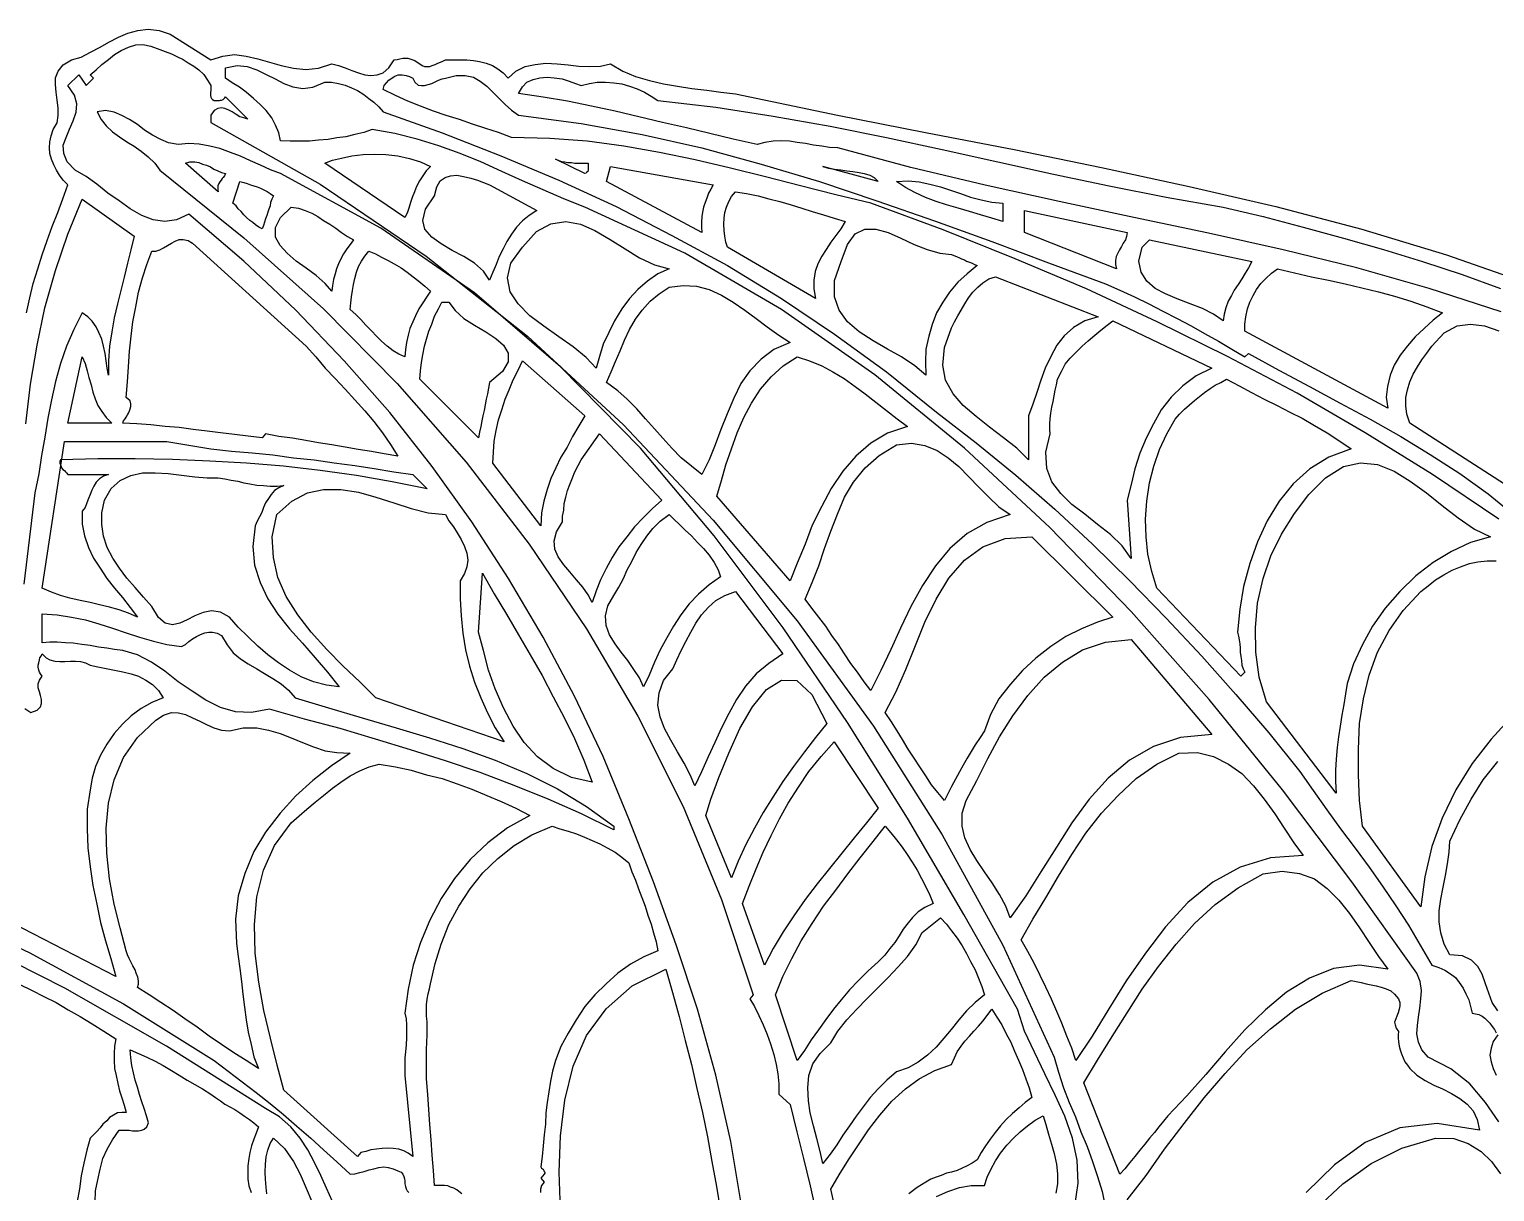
# Model space of a CAD drawing. Extents: x 0.04 to 7.28, y 0.05 to 9.48.
# Drawn here: x 2.858 to 5.488, y 7.39 to 9.476 of the extents above; entities that cross this region are included whole.
import ezdxf

# ---------------------------------------------------------------- set-up
doc = ezdxf.new("R2010")
doc.units = 0
doc.layers.add('1', color=7, linetype='Continuous')

msp = doc.modelspace()

# ---------------------------------------------------------------- linework, layer by layer
for points in [[(2.853, 8.967), (2.859, 8.994), (2.865, 9.02), (2.873, 9.046), (2.881, 9.071), (2.89, 9.097), (2.899, 9.122), (2.909, 9.147), (2.918, 9.172), (2.927, 9.197), (2.919, 9.205), (2.912, 9.214), (2.907, 9.223), (2.902, 9.233), (2.898, 9.243), (2.895, 9.253), (2.894, 9.263), (2.895, 9.274), (2.897, 9.285), (2.901, 9.296), (2.908, 9.308), (2.91, 9.321), (2.91, 9.335), (2.908, 9.349), (2.906, 9.363), (2.905, 9.377), (2.905, 9.389), (2.91, 9.401), (2.919, 9.412), (2.934, 9.421), (2.951, 9.426), (2.968, 9.435), (2.985, 9.444), (3.001, 9.453), (3.018, 9.462), (3.035, 9.469), (3.053, 9.474), (3.071, 9.476), (3.091, 9.474), (3.111, 9.467), (3.184, 9.421)], [(3.184, 9.421), (3.205, 9.428), (3.226, 9.431), (3.247, 9.428), (3.268, 9.423), (3.289, 9.417), (3.31, 9.411), (3.332, 9.406), (3.354, 9.404), (3.377, 9.406), (3.401, 9.414), (3.413, 9.411), (3.425, 9.407), (3.437, 9.402), (3.449, 9.398), (3.46, 9.394), (3.471, 9.393), (3.482, 9.394), (3.493, 9.398), (3.503, 9.407), (3.513, 9.421), (3.518, 9.422), (3.523, 9.423), (3.528, 9.424), (3.532, 9.424), (3.537, 9.424), (3.541, 9.423), (3.546, 9.421), (3.55, 9.42), (3.554, 9.417), (3.559, 9.414), (3.563, 9.411), (3.567, 9.409), (3.572, 9.409), (3.577, 9.409), (3.581, 9.411), (3.586, 9.413), (3.591, 9.415), (3.596, 9.417), (3.6, 9.419), (3.605, 9.421), (3.618, 9.421), (3.63, 9.421), (3.643, 9.421), (3.655, 9.42), (3.666, 9.418), (3.678, 9.415), (3.689, 9.411), (3.699, 9.405), (3.708, 9.398), (3.717, 9.388), (3.731, 9.401), (3.748, 9.409), (3.766, 9.413), (3.785, 9.415), (3.805, 9.414), (3.825, 9.412), (3.844, 9.41), (3.864, 9.409), (3.883, 9.41), (3.901, 9.414), (3.923, 9.401), (3.946, 9.391), (3.971, 9.384), (3.996, 9.378), (4.021, 9.374), (4.047, 9.37), (4.074, 9.367), (4.099, 9.363), (4.125, 9.36), (4.151, 9.355), (4.308, 9.322), (4.466, 9.291), (4.625, 9.26), (4.782, 9.228), (4.939, 9.194), (5.095, 9.158), (5.249, 9.117), (5.401, 9.071), (5.55, 9.019)]]:
    msp.add_lwpolyline(points)
at = {"layer": '1'}
for points in [[(4.137, 7.358), (4.117, 7.48), (4.09, 7.599), (4.057, 7.717), (4.019, 7.833), (3.978, 7.946), (3.934, 8.059), (3.888, 8.171), (3.836, 8.279), (3.78, 8.385), (3.718, 8.49), (3.652, 8.592), (3.581, 8.691), (3.505, 8.788), (3.423, 8.881), (3.336, 8.972), (3.243, 9.06), (3.144, 9.144), (3.122, 9.134), (3.101, 9.131), (3.08, 9.134), (3.06, 9.142), (3.039, 9.154), (3.019, 9.168), (2.999, 9.182), (2.979, 9.198), (2.96, 9.212), (2.94, 9.223), (2.926, 9.238), (2.92, 9.253), (2.919, 9.268), (2.924, 9.282), (2.93, 9.297), (2.937, 9.312), (2.942, 9.327), (2.943, 9.342), (2.939, 9.358), (2.927, 9.375), (2.947, 9.394), (2.96, 9.375), (2.973, 9.388), (2.967, 9.394), (2.978, 9.403), (2.988, 9.413), (3, 9.422), (3.011, 9.431), (3.023, 9.438), (3.036, 9.444), (3.049, 9.448), (3.062, 9.449), (3.076, 9.446), (3.092, 9.44), (3.102, 9.436), (3.113, 9.432), (3.123, 9.427), (3.134, 9.422), (3.143, 9.416), (3.153, 9.41), (3.162, 9.403), (3.171, 9.395), (3.178, 9.385), (3.184, 9.375)], [(5.495, 7.515), (5.471, 7.55), (5.443, 7.583), (5.409, 7.61), (5.368, 7.631), (5.357, 7.644), (5.351, 7.658), (5.348, 7.673), (5.349, 7.688), (5.351, 7.703), (5.353, 7.719), (5.355, 7.736), (5.356, 7.751), (5.354, 7.767), (5.348, 7.782), (5.231, 7.946), (5.107, 8.111), (4.975, 8.273), (4.835, 8.431), (4.689, 8.582), (4.536, 8.724), (4.375, 8.856), (4.208, 8.973), (4.034, 9.074), (3.855, 9.157), (3.817, 9.172), (3.78, 9.188), (3.743, 9.204), (3.706, 9.221), (3.668, 9.238), (3.631, 9.253), (3.593, 9.267), (3.554, 9.279), (3.514, 9.289), (3.473, 9.296), (3.458, 9.291), (3.442, 9.287), (3.426, 9.283), (3.41, 9.281), (3.394, 9.278), (3.377, 9.277), (3.361, 9.275), (3.344, 9.275), (3.326, 9.275), (3.309, 9.276), (3.306, 9.29), (3.3, 9.304), (3.293, 9.317), (3.283, 9.33), (3.272, 9.341), (3.26, 9.352), (3.247, 9.363), (3.235, 9.372), (3.222, 9.38), (3.21, 9.388), (3.21, 9.407), (3.231, 9.411), (3.249, 9.409), (3.266, 9.403), (3.283, 9.395), (3.299, 9.387), (3.315, 9.379), (3.331, 9.373), (3.349, 9.37), (3.367, 9.372), (3.388, 9.381)], [(5.495, 8.597), (5.376, 8.677), (5.255, 8.752), (5.133, 8.823), (5.008, 8.889), (4.882, 8.951), (4.755, 9.01), (4.627, 9.064), (4.498, 9.116), (4.368, 9.164), (4.305, 9.179), (4.242, 9.195), (4.179, 9.211), (4.116, 9.227), (4.053, 9.242), (3.989, 9.255), (3.925, 9.266), (3.859, 9.275), (3.792, 9.28), (3.723, 9.282), (3.7, 9.291), (3.677, 9.298), (3.653, 9.306), (3.63, 9.314), (3.606, 9.321), (3.583, 9.329), (3.56, 9.338), (3.537, 9.347), (3.515, 9.357), (3.493, 9.368), (3.495, 9.375), (3.499, 9.38), (3.503, 9.385), (3.509, 9.389), (3.514, 9.392), (3.52, 9.394), (3.527, 9.394), (3.534, 9.393), (3.54, 9.391), (3.546, 9.388), (3.55, 9.381), (3.556, 9.376), (3.562, 9.375), (3.567, 9.375), (3.574, 9.377), (3.58, 9.379), (3.586, 9.382), (3.592, 9.385), (3.599, 9.387), (3.605, 9.388)], [(3.605, 9.388), (3.624, 9.393), (3.64, 9.393), (3.655, 9.39), (3.667, 9.383), (3.679, 9.374), (3.69, 9.363), (3.701, 9.352), (3.712, 9.341), (3.723, 9.331), (3.736, 9.322), (3.848, 9.307), (3.958, 9.287), (4.065, 9.263), (4.171, 9.234), (4.276, 9.203), (4.379, 9.168), (4.482, 9.132), (4.585, 9.095), (4.687, 9.057), (4.789, 9.019), (4.815, 9.008), (4.841, 8.996), (4.867, 8.983), (4.892, 8.97), (4.918, 8.957), (4.943, 8.944), (4.967, 8.93), (4.992, 8.916), (5.016, 8.902), (5.039, 8.888), (5.046, 8.894), (5.1, 8.864), (5.155, 8.835), (5.21, 8.805), (5.264, 8.776), (5.319, 8.745), (5.372, 8.713), (5.425, 8.679), (5.476, 8.642), (5.525, 8.602)], [(5.499, 8.969), (5.37, 9.011), (5.24, 9.048), (5.108, 9.08), (4.974, 9.11), (4.84, 9.138), (4.706, 9.167), (4.573, 9.196), (4.44, 9.228), (4.309, 9.263), (4.294, 9.264), (4.28, 9.266), (4.265, 9.268), (4.251, 9.271), (4.236, 9.273), (4.222, 9.275), (4.208, 9.276), (4.193, 9.275), (4.178, 9.273), (4.164, 9.269), (4.121, 9.279), (4.079, 9.289), (4.037, 9.299), (3.994, 9.309), (3.952, 9.319), (3.909, 9.329), (3.867, 9.338), (3.824, 9.347), (3.78, 9.354), (3.736, 9.361), (3.743, 9.373), (3.751, 9.381), (3.762, 9.386), (3.774, 9.389), (3.787, 9.39), (3.8, 9.389), (3.814, 9.387), (3.827, 9.383), (3.838, 9.379), (3.848, 9.375)], [(3.184, 9.375), (3.184, 9.372), (3.184, 9.369), (3.184, 9.366), (3.183, 9.363), (3.183, 9.36), (3.183, 9.357), (3.184, 9.354), (3.185, 9.352), (3.187, 9.35), (3.19, 9.348), (3.193, 9.348), (3.196, 9.348), (3.199, 9.348), (3.201, 9.349), (3.203, 9.349), (3.206, 9.35), (3.207, 9.351), (3.209, 9.353), (3.21, 9.355), (3.25, 9.315), (3.243, 9.317), (3.236, 9.319), (3.229, 9.323), (3.222, 9.328), (3.216, 9.331), (3.209, 9.334), (3.203, 9.335), (3.196, 9.334), (3.19, 9.33), (3.184, 9.322), (3.184, 9.309), (3.38, 9.198), (3.57, 9.069), (3.752, 8.925), (3.924, 8.766), (4.085, 8.595), (4.236, 8.414), (4.373, 8.225), (4.496, 8.03), (4.605, 7.832), (4.697, 7.631), (4.705, 7.604), (4.714, 7.576), (4.724, 7.55), (4.735, 7.524), (4.745, 7.497), (4.756, 7.471), (4.766, 7.444), (4.775, 7.417), (4.783, 7.39), (4.789, 7.361)], [(3.388, 9.381), (3.4, 9.381), (3.413, 9.379), (3.425, 9.376), (3.436, 9.371), (3.447, 9.366), (3.458, 9.359), (3.467, 9.352), (3.476, 9.345), (3.485, 9.337), (3.493, 9.328), (3.599, 9.29), (3.704, 9.249), (3.808, 9.205), (3.911, 9.158), (4.011, 9.106), (4.111, 9.052), (4.208, 8.993), (4.303, 8.929), (4.396, 8.861), (4.486, 8.789), (4.557, 8.734), (4.628, 8.676), (4.698, 8.615), (4.766, 8.552), (4.833, 8.486), (4.898, 8.419), (4.962, 8.351), (5.023, 8.282), (5.082, 8.213), (5.138, 8.144), (5.162, 8.11), (5.186, 8.075), (5.211, 8.041), (5.237, 8.006), (5.262, 7.972), (5.286, 7.938), (5.31, 7.903), (5.333, 7.868), (5.354, 7.832), (5.375, 7.796), (5.387, 7.792), (5.398, 7.787), (5.408, 7.781), (5.417, 7.774), (5.424, 7.765), (5.431, 7.755), (5.436, 7.745), (5.441, 7.734), (5.444, 7.722), (5.447, 7.71), (5.453, 7.709), (5.459, 7.708), (5.465, 7.705), (5.47, 7.701), (5.475, 7.696), (5.479, 7.692), (5.483, 7.686), (5.487, 7.681), (5.49, 7.675)], [(3.848, 9.375), (3.863, 9.379), (3.877, 9.381), (3.892, 9.381), (3.907, 9.38), (3.921, 9.378), (3.935, 9.374), (3.949, 9.369), (3.962, 9.363), (3.974, 9.356), (3.986, 9.348), (4.09, 9.336), (4.193, 9.32), (4.295, 9.302), (4.396, 9.282), (4.496, 9.26), (4.596, 9.238), (4.696, 9.216), (4.796, 9.195), (4.898, 9.175), (5, 9.157), (5.072, 9.14), (5.144, 9.121), (5.216, 9.101), (5.288, 9.081), (5.358, 9.059), (5.429, 9.036), (5.498, 9.011)], [(4.734, 7.364), (4.74, 7.405), (4.738, 7.446), (4.73, 7.486), (4.716, 7.525), (4.699, 7.563), (4.68, 7.601), (4.662, 7.64), (4.644, 7.678), (4.631, 7.717), (4.535, 7.887), (4.434, 8.06), (4.326, 8.232), (4.211, 8.402), (4.087, 8.567), (3.955, 8.724), (3.811, 8.87), (3.657, 9.003), (3.489, 9.119), (3.309, 9.217), (3.291, 9.224), (3.273, 9.232), (3.255, 9.24), (3.237, 9.248), (3.219, 9.255), (3.2, 9.262), (3.182, 9.266), (3.163, 9.27), (3.144, 9.271), (3.125, 9.269), (3.108, 9.272), (3.094, 9.278), (3.079, 9.286), (3.065, 9.295), (3.052, 9.305), (3.038, 9.314), (3.024, 9.321), (3.01, 9.327), (2.995, 9.33), (2.98, 9.328), (2.987, 9.314), (2.996, 9.303), (3.007, 9.292), (3.02, 9.283), (3.033, 9.274), (3.046, 9.266), (3.059, 9.257), (3.071, 9.247), (3.083, 9.236), (3.092, 9.223), (3.243, 9.102), (3.386, 8.974), (3.518, 8.84), (3.642, 8.699), (3.755, 8.552), (3.858, 8.4), (3.95, 8.243), (4.031, 8.081), (4.1, 7.914), (4.157, 7.743), (4.151, 7.736), (4.159, 7.722), (4.167, 7.706), (4.175, 7.689), (4.182, 7.672), (4.188, 7.655), (4.194, 7.636), (4.198, 7.618), (4.201, 7.601), (4.203, 7.583), (4.203, 7.565), (4.223, 7.546), (4.235, 7.497), (4.247, 7.449), (4.259, 7.4), (4.27, 7.352)], [(3.21, 9.217), (3.208, 9.213), (3.206, 9.21), (3.204, 9.208), (3.202, 9.205), (3.2, 9.202), (3.198, 9.199), (3.196, 9.195), (3.196, 9.192), (3.196, 9.188), (3.197, 9.184), (3.138, 9.236), (3.146, 9.238), (3.155, 9.238), (3.162, 9.237), (3.169, 9.234), (3.176, 9.232), (3.183, 9.229), (3.189, 9.225), (3.196, 9.222), (3.203, 9.219), (3.21, 9.217)], [(3.578, 9.23), (3.57, 9.222), (3.564, 9.213), (3.558, 9.204), (3.553, 9.194), (3.549, 9.184), (3.545, 9.174), (3.542, 9.165), (3.539, 9.155), (3.536, 9.146), (3.532, 9.138), (3.388, 9.236), (3.402, 9.241), (3.418, 9.245), (3.437, 9.249), (3.457, 9.251), (3.477, 9.252), (3.498, 9.251), (3.519, 9.249), (3.54, 9.244), (3.56, 9.238), (3.578, 9.23)], [(3.861, 9.236), (3.861, 9.233), (3.861, 9.231), (3.861, 9.228), (3.861, 9.225), (3.861, 9.223), (3.86, 9.221), (3.858, 9.219), (3.857, 9.218), (3.855, 9.217), (3.802, 9.243), (3.807, 9.241), (3.813, 9.239), (3.819, 9.238), (3.824, 9.237), (3.831, 9.237), (3.837, 9.236), (3.843, 9.236), (3.849, 9.236), (3.855, 9.236), (3.861, 9.236)], [(4.085, 9.197), (4.081, 9.189), (4.077, 9.182), (4.074, 9.173), (4.071, 9.165), (4.068, 9.157), (4.066, 9.148), (4.065, 9.14), (4.064, 9.13), (4.064, 9.121), (4.065, 9.111), (3.894, 9.203), (3.901, 9.23), (4.085, 9.197)], [(4.381, 9.203), (4.282, 9.23), (4.292, 9.227), (4.303, 9.225), (4.314, 9.224), (4.325, 9.222), (4.336, 9.221), (4.347, 9.219), (4.356, 9.217), (4.366, 9.214), (4.374, 9.21), (4.381, 9.203)], [(3.769, 9.151), (3.755, 9.142), (3.743, 9.132), (3.732, 9.121), (3.723, 9.108), (3.715, 9.095), (3.708, 9.082), (3.701, 9.068), (3.696, 9.054), (3.69, 9.04), (3.684, 9.026), (3.673, 9.042), (3.657, 9.056), (3.638, 9.068), (3.617, 9.079), (3.597, 9.091), (3.58, 9.103), (3.568, 9.117), (3.564, 9.133), (3.569, 9.153), (3.585, 9.177), (3.589, 9.193), (3.595, 9.204), (3.604, 9.21), (3.614, 9.213), (3.625, 9.214), (3.637, 9.212), (3.65, 9.209), (3.662, 9.205), (3.673, 9.201), (3.684, 9.197), (3.769, 9.151)], [(4.605, 9.164), (4.605, 9.131), (4.585, 9.137), (4.565, 9.143), (4.545, 9.149), (4.525, 9.155), (4.504, 9.161), (4.485, 9.167), (4.466, 9.174), (4.447, 9.183), (4.43, 9.192), (4.414, 9.203), (4.435, 9.204), (4.455, 9.202), (4.474, 9.198), (4.493, 9.193), (4.511, 9.187), (4.529, 9.181), (4.547, 9.175), (4.566, 9.17), (4.585, 9.166), (4.605, 9.164)], [(3.296, 9.177), (3.293, 9.171), (3.291, 9.165), (3.29, 9.159), (3.288, 9.153), (3.286, 9.148), (3.284, 9.142), (3.282, 9.136), (3.28, 9.13), (3.278, 9.124), (3.276, 9.118), (3.27, 9.121), (3.264, 9.125), (3.259, 9.129), (3.254, 9.133), (3.248, 9.138), (3.243, 9.143), (3.238, 9.149), (3.233, 9.154), (3.229, 9.159), (3.223, 9.164), (3.236, 9.203), (3.243, 9.201), (3.249, 9.199), (3.255, 9.197), (3.261, 9.195), (3.267, 9.193), (3.273, 9.191), (3.279, 9.188), (3.285, 9.185), (3.29, 9.181), (3.296, 9.177)], [(4.322, 9.131), (4.314, 9.118), (4.305, 9.106), (4.296, 9.094), (4.288, 9.081), (4.28, 9.069), (4.273, 9.055), (4.268, 9.041), (4.266, 9.026), (4.266, 9.01), (4.269, 8.993), (4.111, 9.085), (4.108, 9.094), (4.106, 9.105), (4.105, 9.115), (4.104, 9.126), (4.105, 9.137), (4.106, 9.147), (4.109, 9.157), (4.113, 9.167), (4.118, 9.176), (4.125, 9.184), (4.145, 9.181), (4.166, 9.177), (4.185, 9.172), (4.205, 9.167), (4.225, 9.161), (4.244, 9.155), (4.263, 9.149), (4.283, 9.143), (4.302, 9.137), (4.322, 9.131)], [(2.852, 8.768), (2.86, 8.839), (2.872, 8.909), (2.886, 8.976), (2.905, 9.043), (2.927, 9.108), (2.953, 9.171), (3.046, 9.105)], [(3.44, 9.098), (3.434, 9.09), (3.428, 9.082), (3.422, 9.073), (3.417, 9.064), (3.413, 9.055), (3.409, 9.046), (3.407, 9.037), (3.404, 9.027), (3.402, 9.016), (3.401, 9.006), (3.389, 9.02), (3.373, 9.034), (3.355, 9.047), (3.337, 9.06), (3.321, 9.074), (3.308, 9.088), (3.3, 9.103), (3.3, 9.12), (3.309, 9.138), (3.328, 9.157), (3.341, 9.155), (3.353, 9.151), (3.365, 9.146), (3.376, 9.14), (3.386, 9.133), (3.397, 9.126), (3.408, 9.119), (3.418, 9.111), (3.429, 9.104), (3.44, 9.098)], [(4.828, 9.111), (4.827, 9.104), (4.825, 9.098), (4.821, 9.092), (4.818, 9.086), (4.814, 9.08), (4.811, 9.074), (4.808, 9.068), (4.807, 9.061), (4.807, 9.054), (4.809, 9.046), (4.644, 9.111), (4.644, 9.151), (4.828, 9.111)], [(4.006, 9.046), (3.986, 9.037), (3.967, 9.024), (3.95, 9.009), (3.935, 8.993), (3.921, 8.974), (3.908, 8.953), (3.898, 8.932), (3.888, 8.911), (3.881, 8.889), (3.875, 8.868), (3.857, 8.887), (3.834, 8.906), (3.808, 8.924), (3.781, 8.943), (3.756, 8.962), (3.735, 8.983), (3.721, 9.005), (3.716, 9.03), (3.722, 9.056), (3.743, 9.085), (3.768, 9.113), (3.794, 9.127), (3.821, 9.131), (3.847, 9.126), (3.873, 9.115), (3.9, 9.099), (3.927, 9.082), (3.953, 9.066), (3.98, 9.053), (4.006, 9.046)], [(3.046, 9.105), (3.04, 9.08), (3.034, 9.056), (3.028, 9.031), (3.022, 9.007), (3.016, 8.983), (3.01, 8.958), (3.006, 8.933), (3.002, 8.907), (3, 8.881), (3, 8.855), (2.998, 8.868), (2.996, 8.881), (2.994, 8.894), (2.991, 8.907), (2.988, 8.92), (2.983, 8.932), (2.978, 8.942), (2.971, 8.952), (2.963, 8.96), (2.953, 8.967), (2.938, 8.937), (2.925, 8.907), (2.914, 8.876), (2.905, 8.844), (2.898, 8.811), (2.891, 8.778), (2.886, 8.744), (2.88, 8.711), (2.875, 8.678), (2.868, 8.644), (2.848, 8.48)], [(3.355, 8.907), (3.372, 8.888), (3.389, 8.868), (3.407, 8.849), (3.425, 8.83), (3.442, 8.811), (3.46, 8.791), (3.476, 8.772), (3.492, 8.752), (3.506, 8.731), (3.519, 8.71), (3.495, 8.714), (3.472, 8.718), (3.448, 8.722), (3.425, 8.726), (3.401, 8.73), (3.377, 8.734), (3.354, 8.738), (3.33, 8.742), (3.306, 8.745), (3.282, 8.75), (3.276, 8.743), (3.251, 8.746), (3.226, 8.749), (3.201, 8.752), (3.177, 8.755), (3.152, 8.758), (3.127, 8.761), (3.102, 8.763), (3.076, 8.766), (3.051, 8.768), (3.026, 8.769), (3.027, 8.773), (3.03, 8.777), (3.032, 8.78), (3.034, 8.784), (3.036, 8.787), (3.038, 8.791), (3.039, 8.795), (3.04, 8.799), (3.04, 8.804), (3.039, 8.809), (3.032, 8.815), (3.034, 8.843), (3.036, 8.87), (3.038, 8.898), (3.041, 8.925), (3.044, 8.951), (3.049, 8.978), (3.054, 9.004), (3.061, 9.03), (3.069, 9.054), (3.078, 9.078), (3.085, 9.078), (3.092, 9.08), (3.099, 9.084), (3.106, 9.088), (3.113, 9.092), (3.12, 9.096), (3.127, 9.099), (3.134, 9.099), (3.143, 9.097), (3.151, 9.092), (3.355, 8.907)], [(4.559, 9.052), (4.541, 9.037), (4.524, 9.022), (4.509, 9.004), (4.497, 8.986), (4.486, 8.967), (4.478, 8.946), (4.472, 8.925), (4.467, 8.902), (4.466, 8.879), (4.467, 8.855), (4.447, 8.872), (4.423, 8.888), (4.398, 8.902), (4.372, 8.917), (4.347, 8.933), (4.326, 8.951), (4.311, 8.972), (4.303, 8.996), (4.303, 9.025), (4.315, 9.059), (4.326, 9.09), (4.34, 9.109), (4.357, 9.117), (4.377, 9.117), (4.399, 9.111), (4.422, 9.101), (4.446, 9.09), (4.469, 9.081), (4.492, 9.074), (4.513, 9.072), (4.517, 9.07), (4.522, 9.068), (4.527, 9.066), (4.531, 9.064), (4.536, 9.062), (4.54, 9.06), (4.545, 9.058), (4.55, 9.056), (4.554, 9.054), (4.559, 9.052)], [(3.578, 9.006), (3.571, 8.995), (3.564, 8.985), (3.557, 8.974), (3.551, 8.962), (3.546, 8.951), (3.541, 8.939), (3.538, 8.927), (3.535, 8.914), (3.533, 8.901), (3.532, 8.888), (3.521, 8.893), (3.511, 8.899), (3.5, 8.907), (3.49, 8.916), (3.481, 8.925), (3.472, 8.935), (3.462, 8.945), (3.453, 8.955), (3.444, 8.964), (3.434, 8.973), (3.435, 8.985), (3.436, 8.996), (3.438, 9.007), (3.44, 9.018), (3.442, 9.029), (3.445, 9.04), (3.449, 9.05), (3.454, 9.06), (3.46, 9.069), (3.467, 9.078), (3.479, 9.073), (3.49, 9.067), (3.502, 9.061), (3.513, 9.055), (3.525, 9.048), (3.536, 9.04), (3.547, 9.032), (3.557, 9.024), (3.568, 9.015), (3.578, 9.006)], [(5.052, 9.059), (5.046, 9.048), (5.04, 9.038), (5.034, 9.028), (5.027, 9.018), (5.02, 9.008), (5.015, 8.998), (5.009, 8.988), (5.005, 8.976), (5.002, 8.965), (5, 8.953), (4.983, 8.965), (4.963, 8.975), (4.941, 8.983), (4.918, 8.992), (4.897, 9.001), (4.878, 9.011), (4.863, 9.024), (4.853, 9.04), (4.849, 9.06), (4.855, 9.085), (4.868, 9.098), (5.052, 9.059)], [(5.394, 8.967), (5.377, 8.954), (5.361, 8.939), (5.345, 8.924), (5.331, 8.908), (5.318, 8.891), (5.307, 8.873), (5.3, 8.855), (5.295, 8.835), (5.293, 8.816), (5.296, 8.796), (5.039, 8.934), (5.039, 8.947), (5.041, 8.96), (5.044, 8.974), (5.048, 8.986), (5.054, 8.998), (5.06, 9.009), (5.068, 9.02), (5.077, 9.029), (5.087, 9.038), (5.098, 9.046), (5.128, 9.039), (5.159, 9.032), (5.189, 9.026), (5.219, 9.019), (5.249, 9.012), (5.279, 9.005), (5.308, 8.997), (5.337, 8.988), (5.366, 8.978), (5.394, 8.967)], [(4.776, 8.96), (4.752, 8.953), (4.732, 8.941), (4.715, 8.926), (4.702, 8.909), (4.691, 8.889), (4.681, 8.868), (4.673, 8.846), (4.666, 8.824), (4.659, 8.803), (4.651, 8.782), (4.651, 8.703), (4.63, 8.724), (4.606, 8.743), (4.581, 8.762), (4.557, 8.781), (4.534, 8.801), (4.516, 8.822), (4.502, 8.846), (4.497, 8.873), (4.5, 8.905), (4.513, 8.94), (4.518, 8.951), (4.524, 8.962), (4.53, 8.972), (4.537, 8.983), (4.543, 8.994), (4.551, 9.004), (4.56, 9.013), (4.569, 9.021), (4.58, 9.028), (4.592, 9.032), (4.776, 8.96)], [(4.223, 8.914), (4.194, 8.901), (4.171, 8.884), (4.151, 8.863), (4.135, 8.84), (4.122, 8.814), (4.11, 8.786), (4.099, 8.758), (4.089, 8.73), (4.078, 8.703), (4.065, 8.677), (4.046, 8.692), (4.028, 8.707), (4.011, 8.724), (3.995, 8.742), (3.98, 8.759), (3.964, 8.777), (3.948, 8.795), (3.931, 8.812), (3.914, 8.827), (3.894, 8.842), (3.902, 8.861), (3.91, 8.88), (3.918, 8.899), (3.926, 8.918), (3.935, 8.937), (3.946, 8.956), (3.958, 8.972), (3.972, 8.988), (3.988, 9.001), (4.006, 9.013), (4.031, 9.016), (4.055, 9.015), (4.078, 9.009), (4.1, 8.999), (4.121, 8.986), (4.142, 8.972), (4.162, 8.957), (4.182, 8.942), (4.203, 8.927), (4.223, 8.914)], [(3.611, 8.986), (3.622, 8.971), (3.638, 8.957), (3.657, 8.945), (3.677, 8.933), (3.695, 8.921), (3.709, 8.909), (3.717, 8.895), (3.717, 8.879), (3.707, 8.862), (3.684, 8.842), (3.682, 8.832), (3.68, 8.822), (3.678, 8.812), (3.676, 8.802), (3.674, 8.792), (3.672, 8.782), (3.67, 8.773), (3.668, 8.763), (3.666, 8.753), (3.664, 8.743), (3.559, 8.848), (3.56, 8.863), (3.562, 8.878), (3.564, 8.892), (3.567, 8.907), (3.571, 8.92), (3.575, 8.934), (3.58, 8.947), (3.585, 8.961), (3.592, 8.974), (3.598, 8.986), (3.611, 8.986)], [(4.98, 8.868), (4.952, 8.854), (4.928, 8.836), (4.907, 8.816), (4.889, 8.793), (4.875, 8.768), (4.862, 8.742), (4.851, 8.715), (4.842, 8.687), (4.835, 8.659), (4.828, 8.631), (4.835, 8.526), (4.819, 8.549), (4.798, 8.569), (4.775, 8.587), (4.752, 8.606), (4.729, 8.623), (4.709, 8.643), (4.693, 8.664), (4.684, 8.688), (4.682, 8.717), (4.69, 8.75), (4.689, 8.758), (4.689, 8.768), (4.69, 8.777), (4.691, 8.787), (4.693, 8.798), (4.695, 8.808), (4.697, 8.818), (4.699, 8.828), (4.701, 8.838), (4.703, 8.848), (4.71, 8.862), (4.717, 8.875), (4.726, 8.886), (4.737, 8.897), (4.747, 8.907), (4.758, 8.917), (4.77, 8.927), (4.781, 8.936), (4.792, 8.945), (4.802, 8.953), (4.98, 8.868)], [(5.559, 8.625), (5.335, 8.769), (5.33, 8.785), (5.328, 8.8), (5.328, 8.815), (5.331, 8.829), (5.335, 8.843), (5.341, 8.857), (5.349, 8.87), (5.357, 8.883), (5.366, 8.895), (5.375, 8.907), (5.397, 8.931), (5.42, 8.944), (5.444, 8.947), (5.469, 8.944), (5.495, 8.935)], [(3.006, 8.769), (2.927, 8.769), (2.953, 8.888), (2.958, 8.876), (2.962, 8.863), (2.965, 8.851), (2.969, 8.838), (2.972, 8.825), (2.976, 8.813), (2.981, 8.801), (2.988, 8.79), (2.996, 8.779), (3.006, 8.769)], [(4.434, 8.763), (4.398, 8.751), (4.368, 8.733), (4.341, 8.71), (4.318, 8.683), (4.297, 8.652), (4.28, 8.62), (4.263, 8.586), (4.25, 8.552), (4.236, 8.518), (4.223, 8.486), (4.092, 8.638), (4.1, 8.666), (4.108, 8.694), (4.118, 8.723), (4.128, 8.752), (4.14, 8.779), (4.154, 8.805), (4.17, 8.83), (4.189, 8.852), (4.211, 8.872), (4.236, 8.888), (4.258, 8.881), (4.28, 8.872), (4.3, 8.861), (4.32, 8.849), (4.34, 8.835), (4.358, 8.822), (4.377, 8.807), (4.396, 8.792), (4.415, 8.777), (4.434, 8.763)], [(3.855, 8.782), (3.844, 8.764), (3.833, 8.745), (3.823, 8.726), (3.812, 8.708), (3.803, 8.689), (3.794, 8.67), (3.787, 8.65), (3.781, 8.629), (3.777, 8.608), (3.776, 8.585), (3.69, 8.697), (3.691, 8.717), (3.692, 8.737), (3.696, 8.756), (3.7, 8.775), (3.706, 8.793), (3.712, 8.812), (3.719, 8.829), (3.726, 8.847), (3.735, 8.864), (3.743, 8.881), (3.855, 8.782)], [(5.23, 8.723), (5.19, 8.708), (5.156, 8.687), (5.126, 8.66), (5.101, 8.629), (5.079, 8.594), (5.062, 8.556), (5.048, 8.517), (5.037, 8.476), (5.03, 8.435), (5.026, 8.394), (5.028, 8.387), (5.029, 8.38), (5.03, 8.373), (5.031, 8.365), (5.031, 8.358), (5.032, 8.35), (5.033, 8.343), (5.034, 8.335), (5.036, 8.328), (5.039, 8.322), (5.032, 8.315), (4.881, 8.473), (4.872, 8.503), (4.865, 8.534), (4.862, 8.565), (4.861, 8.597), (4.863, 8.629), (4.868, 8.662), (4.876, 8.692), (4.886, 8.722), (4.899, 8.75), (4.914, 8.776), (4.922, 8.785), (4.931, 8.794), (4.94, 8.802), (4.949, 8.81), (4.958, 8.817), (4.967, 8.824), (4.977, 8.831), (4.986, 8.837), (4.996, 8.842), (5.006, 8.848), (5.029, 8.836), (5.051, 8.824), (5.074, 8.812), (5.097, 8.801), (5.12, 8.789), (5.142, 8.778), (5.164, 8.765), (5.187, 8.752), (5.208, 8.738), (5.23, 8.723)], [(3.184, 8.723), (3.221, 8.719), (3.258, 8.716), (3.295, 8.712), (3.332, 8.707), (3.369, 8.703), (3.405, 8.698), (3.442, 8.693), (3.477, 8.688), (3.512, 8.682), (3.546, 8.677), (3.572, 8.651), (3.509, 8.664), (3.445, 8.675), (3.38, 8.684), (3.314, 8.692), (3.248, 8.697), (3.182, 8.701), (3.115, 8.704), (3.048, 8.705), (2.981, 8.705), (2.914, 8.703), (2.913, 8.7), (2.913, 8.697), (2.914, 8.694), (2.915, 8.691), (2.916, 8.689), (2.918, 8.686), (2.921, 8.684), (2.923, 8.682), (2.925, 8.68), (2.927, 8.677), (3, 8.677), (2.991, 8.674), (2.984, 8.669), (2.978, 8.663), (2.974, 8.656), (2.97, 8.649), (2.967, 8.641), (2.964, 8.634), (2.961, 8.626), (2.958, 8.618), (2.953, 8.611), (2.953, 8.588), (2.957, 8.567), (2.964, 8.546), (2.973, 8.527), (2.985, 8.509), (2.997, 8.49), (3.011, 8.473), (3.025, 8.456), (3.039, 8.438), (3.052, 8.421), (3.036, 8.428), (3.019, 8.434), (3.002, 8.439), (2.984, 8.443), (2.967, 8.447), (2.949, 8.451), (2.931, 8.455), (2.914, 8.46), (2.898, 8.466), (2.881, 8.473), (2.921, 8.736), (2.937, 8.736), (2.955, 8.736), (2.974, 8.736), (2.993, 8.736), (3.013, 8.736), (3.032, 8.736), (3.052, 8.736), (3.07, 8.736), (3.088, 8.736), (3.105, 8.736), (3.184, 8.723)], [(3.993, 8.631), (3.976, 8.616), (3.96, 8.6), (3.944, 8.583), (3.93, 8.565), (3.916, 8.547), (3.904, 8.528), (3.893, 8.508), (3.883, 8.488), (3.875, 8.468), (3.868, 8.447), (3.861, 8.461), (3.851, 8.475), (3.84, 8.488), (3.828, 8.502), (3.817, 8.515), (3.807, 8.529), (3.801, 8.543), (3.8, 8.558), (3.804, 8.574), (3.815, 8.592), (3.815, 8.602), (3.817, 8.613), (3.818, 8.625), (3.821, 8.636), (3.824, 8.648), (3.828, 8.659), (3.833, 8.671), (3.837, 8.682), (3.843, 8.693), (3.848, 8.703), (3.881, 8.75), (3.993, 8.631)], [(4.618, 8.605), (4.576, 8.591), (4.541, 8.571), (4.51, 8.544), (4.484, 8.513), (4.461, 8.478), (4.44, 8.44), (4.421, 8.401), (4.404, 8.363), (4.386, 8.325), (4.368, 8.289), (4.356, 8.305), (4.344, 8.322), (4.332, 8.338), (4.321, 8.355), (4.31, 8.372), (4.298, 8.388), (4.287, 8.405), (4.275, 8.421), (4.262, 8.437), (4.25, 8.453), (4.263, 8.483), (4.275, 8.513), (4.285, 8.544), (4.296, 8.575), (4.308, 8.606), (4.321, 8.636), (4.337, 8.663), (4.358, 8.689), (4.383, 8.711), (4.414, 8.73), (4.441, 8.733), (4.465, 8.729), (4.487, 8.72), (4.507, 8.707), (4.526, 8.691), (4.544, 8.673), (4.562, 8.654), (4.58, 8.636), (4.598, 8.619), (4.618, 8.605)], [(3.315, 8.657), (3.306, 8.653), (3.298, 8.648), (3.292, 8.641), (3.287, 8.634), (3.282, 8.626), (3.278, 8.618), (3.275, 8.609), (3.271, 8.601), (3.267, 8.593), (3.263, 8.585), (3.259, 8.548), (3.262, 8.514), (3.272, 8.483), (3.286, 8.454), (3.304, 8.426), (3.325, 8.4), (3.348, 8.374), (3.371, 8.348), (3.393, 8.322), (3.414, 8.296), (3.391, 8.299), (3.368, 8.305), (3.346, 8.314), (3.325, 8.326), (3.305, 8.339), (3.286, 8.353), (3.268, 8.369), (3.25, 8.386), (3.233, 8.403), (3.217, 8.421), (3.201, 8.43), (3.185, 8.432), (3.17, 8.429), (3.155, 8.423), (3.141, 8.416), (3.128, 8.41), (3.115, 8.407), (3.102, 8.41), (3.09, 8.42), (3.078, 8.44), (3.063, 8.457), (3.048, 8.474), (3.033, 8.491), (3.02, 8.509), (3.008, 8.527), (2.998, 8.546), (2.991, 8.566), (2.988, 8.587), (2.988, 8.608), (2.993, 8.631), (3.005, 8.652), (3.021, 8.666), (3.04, 8.675), (3.061, 8.68), (3.084, 8.68), (3.107, 8.679), (3.131, 8.676), (3.155, 8.673), (3.177, 8.671), (3.197, 8.671), (3.209, 8.669), (3.22, 8.667), (3.232, 8.665), (3.243, 8.662), (3.254, 8.66), (3.266, 8.658), (3.278, 8.657), (3.29, 8.656), (3.303, 8.656), (3.315, 8.657)], [(5.48, 8.565), (5.444, 8.555), (5.41, 8.539), (5.377, 8.519), (5.346, 8.495), (5.317, 8.467), (5.291, 8.437), (5.268, 8.405), (5.25, 8.372), (5.234, 8.337), (5.223, 8.302), (5.22, 8.283), (5.217, 8.264), (5.213, 8.245), (5.21, 8.225), (5.207, 8.206), (5.205, 8.187), (5.203, 8.166), (5.202, 8.146), (5.202, 8.126), (5.203, 8.105), (5.078, 8.269), (5.065, 8.313), (5.059, 8.358), (5.058, 8.402), (5.062, 8.446), (5.072, 8.49), (5.086, 8.531), (5.105, 8.57), (5.128, 8.607), (5.154, 8.641), (5.184, 8.671), (5.216, 8.691), (5.247, 8.698), (5.277, 8.695), (5.307, 8.683), (5.336, 8.665), (5.365, 8.644), (5.393, 8.621), (5.422, 8.599), (5.451, 8.579), (5.48, 8.565)], [(3.605, 8.605), (3.611, 8.594), (3.619, 8.583), (3.626, 8.572), (3.633, 8.56), (3.639, 8.548), (3.643, 8.536), (3.645, 8.523), (3.643, 8.511), (3.639, 8.499), (3.631, 8.486), (3.631, 8.454), (3.633, 8.423), (3.636, 8.392), (3.641, 8.362), (3.648, 8.333), (3.657, 8.304), (3.668, 8.276), (3.68, 8.249), (3.694, 8.222), (3.71, 8.197), (3.48, 8.276), (3.451, 8.305), (3.421, 8.333), (3.392, 8.363), (3.364, 8.394), (3.34, 8.425), (3.319, 8.458), (3.304, 8.492), (3.296, 8.528), (3.294, 8.565), (3.302, 8.605), (3.329, 8.629), (3.357, 8.644), (3.386, 8.65), (3.417, 8.65), (3.449, 8.645), (3.48, 8.636), (3.512, 8.626), (3.543, 8.616), (3.574, 8.608), (3.605, 8.605)], [(4.098, 8.493), (4.078, 8.479), (4.059, 8.462), (4.042, 8.445), (4.027, 8.425), (4.014, 8.405), (4.002, 8.384), (3.99, 8.362), (3.98, 8.34), (3.97, 8.317), (3.96, 8.296), (3.953, 8.312), (3.943, 8.327), (3.932, 8.343), (3.92, 8.358), (3.909, 8.373), (3.899, 8.389), (3.893, 8.406), (3.892, 8.423), (3.896, 8.441), (3.907, 8.46), (3.916, 8.475), (3.924, 8.49), (3.931, 8.506), (3.939, 8.521), (3.947, 8.537), (3.956, 8.551), (3.966, 8.566), (3.977, 8.58), (3.99, 8.593), (4.006, 8.605), (4.015, 8.596), (4.025, 8.587), (4.035, 8.577), (4.046, 8.567), (4.057, 8.555), (4.068, 8.544), (4.078, 8.532), (4.087, 8.519), (4.094, 8.506), (4.098, 8.493)], [(4.802, 8.421), (4.775, 8.412), (4.746, 8.4), (4.718, 8.386), (4.691, 8.368), (4.664, 8.347), (4.64, 8.325), (4.618, 8.3), (4.598, 8.274), (4.583, 8.246), (4.572, 8.217), (4.564, 8.205), (4.555, 8.192), (4.548, 8.18), (4.541, 8.168), (4.534, 8.155), (4.527, 8.143), (4.52, 8.13), (4.513, 8.117), (4.506, 8.104), (4.5, 8.092), (4.488, 8.106), (4.477, 8.12), (4.467, 8.136), (4.456, 8.152), (4.446, 8.168), (4.435, 8.184), (4.425, 8.201), (4.415, 8.217), (4.405, 8.233), (4.394, 8.25), (4.413, 8.286), (4.431, 8.327), (4.448, 8.37), (4.465, 8.412), (4.485, 8.453), (4.508, 8.491), (4.536, 8.523), (4.569, 8.547), (4.609, 8.562), (4.657, 8.565), (4.802, 8.421)], [(5.519, 8.243), (5.481, 8.202), (5.447, 8.158), (5.418, 8.111), (5.393, 8.06), (5.375, 8.009), (5.362, 7.955), (5.355, 7.901), (5.25, 8.046), (5.245, 8.092), (5.243, 8.138), (5.243, 8.184), (5.245, 8.23), (5.252, 8.274), (5.262, 8.317), (5.277, 8.358), (5.298, 8.397), (5.323, 8.433), (5.355, 8.467), (5.368, 8.477), (5.381, 8.488), (5.396, 8.497), (5.411, 8.505), (5.426, 8.511), (5.442, 8.517), (5.457, 8.52), (5.474, 8.522), (5.49, 8.522)], [(3.868, 8.125), (3.831, 8.133), (3.798, 8.149), (3.77, 8.17), (3.746, 8.196), (3.726, 8.225), (3.709, 8.258), (3.694, 8.292), (3.682, 8.326), (3.673, 8.361), (3.664, 8.394), (3.671, 8.5), (3.692, 8.463), (3.714, 8.426), (3.736, 8.389), (3.757, 8.353), (3.778, 8.316), (3.798, 8.278), (3.818, 8.241), (3.836, 8.203), (3.853, 8.164), (3.868, 8.125)], [(4.21, 8.355), (4.185, 8.338), (4.162, 8.319), (4.143, 8.297), (4.127, 8.273), (4.113, 8.248), (4.1, 8.222), (4.088, 8.196), (4.076, 8.17), (4.064, 8.143), (4.052, 8.118), (4.044, 8.138), (4.033, 8.159), (4.021, 8.179), (4.009, 8.2), (3.998, 8.221), (3.99, 8.242), (3.986, 8.263), (3.988, 8.285), (3.996, 8.307), (4.013, 8.328), (4.02, 8.344), (4.028, 8.361), (4.036, 8.377), (4.045, 8.394), (4.054, 8.41), (4.064, 8.425), (4.077, 8.439), (4.09, 8.451), (4.106, 8.46), (4.125, 8.467), (4.21, 8.355)], [(3.131, 8.368), (3.138, 8.372), (3.144, 8.377), (3.151, 8.382), (3.158, 8.386), (3.165, 8.39), (3.173, 8.393), (3.18, 8.394), (3.187, 8.394), (3.195, 8.392), (3.203, 8.388), (3.213, 8.371), (3.224, 8.357), (3.237, 8.346), (3.251, 8.337), (3.266, 8.328), (3.28, 8.32), (3.295, 8.311), (3.31, 8.301), (3.323, 8.29), (3.335, 8.276), (3.395, 8.258), (3.455, 8.24), (3.516, 8.222), (3.576, 8.204), (3.636, 8.185), (3.694, 8.164), (3.751, 8.14), (3.806, 8.113), (3.858, 8.081), (3.907, 8.046), (3.907, 8.039), (3.849, 8.068), (3.789, 8.094), (3.728, 8.119), (3.667, 8.142), (3.605, 8.163), (3.542, 8.183), (3.479, 8.202), (3.416, 8.221), (3.352, 8.238), (3.289, 8.256), (3.257, 8.25), (3.228, 8.251), (3.201, 8.259), (3.175, 8.272), (3.15, 8.288), (3.125, 8.305), (3.101, 8.324), (3.077, 8.34), (3.052, 8.353), (3.026, 8.361), (3.011, 8.363), (2.997, 8.365), (2.982, 8.367), (2.967, 8.37), (2.952, 8.372), (2.937, 8.374), (2.923, 8.375), (2.908, 8.376), (2.895, 8.376), (2.881, 8.375), (2.881, 8.427), (2.908, 8.425), (2.934, 8.421), (2.959, 8.416), (2.983, 8.409), (3.007, 8.401), (3.032, 8.393), (3.056, 8.385), (3.081, 8.378), (3.105, 8.372), (3.131, 8.368)], [(4.98, 8.21), (4.924, 8.205), (4.875, 8.189), (4.832, 8.164), (4.794, 8.132), (4.76, 8.094), (4.729, 8.052), (4.701, 8.008), (4.673, 7.964), (4.646, 7.921), (4.618, 7.881), (4.61, 7.902), (4.599, 7.923), (4.586, 7.944), (4.572, 7.964), (4.558, 7.984), (4.546, 8.004), (4.537, 8.025), (4.532, 8.046), (4.532, 8.069), (4.539, 8.092), (4.558, 8.128), (4.578, 8.167), (4.599, 8.206), (4.623, 8.244), (4.65, 8.28), (4.679, 8.313), (4.712, 8.34), (4.748, 8.362), (4.789, 8.376), (4.835, 8.381), (4.98, 8.21)], [(2.85, 8.257), (2.861, 8.25), (2.872, 8.254), (2.878, 8.26), (2.88, 8.266), (2.88, 8.273), (2.878, 8.28), (2.876, 8.287), (2.874, 8.294), (2.874, 8.301), (2.876, 8.308), (2.881, 8.315), (2.878, 8.319), (2.876, 8.322), (2.875, 8.326), (2.874, 8.331), (2.874, 8.335), (2.875, 8.339), (2.876, 8.344), (2.877, 8.348), (2.879, 8.351), (2.881, 8.355), (2.888, 8.348), (2.895, 8.344), (2.904, 8.342), (2.913, 8.341), (2.922, 8.341), (2.932, 8.342), (2.941, 8.342), (2.95, 8.341), (2.959, 8.339), (2.967, 8.335), (2.981, 8.332), (2.996, 8.329), (3.011, 8.326), (3.026, 8.323), (3.041, 8.319), (3.054, 8.315), (3.067, 8.308), (3.079, 8.3), (3.09, 8.289), (3.098, 8.276), (3.078, 8.268), (3.059, 8.257), (3.041, 8.244), (3.025, 8.229), (3.01, 8.212), (2.997, 8.193), (2.986, 8.173), (2.977, 8.153), (2.971, 8.132), (2.967, 8.111), (2.962, 8.076), (2.962, 8.041), (2.963, 8.007), (2.967, 7.973), (2.972, 7.939), (2.979, 7.906), (2.986, 7.873), (2.995, 7.84), (3.004, 7.808), (3.013, 7.776), (2.809, 7.881)], [(4.289, 8.23), (4.269, 8.205), (4.249, 8.179), (4.229, 8.153), (4.21, 8.126), (4.192, 8.098), (4.175, 8.07), (4.159, 8.042), (4.144, 8.013), (4.13, 7.983), (4.118, 7.953), (4.072, 8.065), (4.081, 8.094), (4.095, 8.133), (4.113, 8.177), (4.133, 8.221), (4.156, 8.26), (4.181, 8.291), (4.208, 8.308), (4.235, 8.307), (4.262, 8.282), (4.289, 8.23)], [(3.434, 8.177), (3.4, 8.154), (3.367, 8.128), (3.336, 8.1), (3.308, 8.069), (3.282, 8.035), (3.261, 8), (3.245, 7.961), (3.233, 7.921), (3.228, 7.879), (3.23, 7.835), (3.233, 7.812), (3.236, 7.79), (3.239, 7.767), (3.241, 7.744), (3.244, 7.721), (3.247, 7.698), (3.251, 7.676), (3.256, 7.654), (3.261, 7.632), (3.269, 7.611), (3.247, 7.625), (3.225, 7.639), (3.203, 7.654), (3.181, 7.669), (3.159, 7.685), (3.137, 7.7), (3.116, 7.715), (3.094, 7.729), (3.073, 7.743), (3.052, 7.756), (3.054, 7.762), (3.054, 7.768), (3.053, 7.775), (3.05, 7.782), (3.048, 7.788), (3.044, 7.795), (3.041, 7.801), (3.037, 7.808), (3.034, 7.815), (3.032, 7.822), (3.021, 7.863), (3.01, 7.906), (3.002, 7.951), (2.997, 7.997), (2.996, 8.042), (3, 8.087), (3.01, 8.129), (3.027, 8.169), (3.052, 8.205), (3.085, 8.236), (3.099, 8.245), (3.113, 8.25), (3.126, 8.249), (3.138, 8.246), (3.151, 8.24), (3.164, 8.234), (3.176, 8.228), (3.189, 8.222), (3.203, 8.218), (3.217, 8.217), (3.242, 8.222), (3.266, 8.222), (3.287, 8.218), (3.308, 8.212), (3.328, 8.204), (3.348, 8.196), (3.368, 8.188), (3.389, 8.181), (3.41, 8.178), (3.434, 8.177)], [(4.381, 8.078), (4.36, 8.052), (4.338, 8.025), (4.316, 7.997), (4.294, 7.97), (4.272, 7.942), (4.25, 7.914), (4.23, 7.885), (4.211, 7.856), (4.193, 7.826), (4.177, 7.796), (4.138, 7.907), (4.15, 7.938), (4.162, 7.969), (4.175, 7.999), (4.189, 8.029), (4.204, 8.059), (4.22, 8.087), (4.238, 8.116), (4.257, 8.144), (4.279, 8.171), (4.302, 8.197), (4.381, 8.078)], [(5.144, 7.993), (5.085, 7.989), (5.031, 7.972), (4.982, 7.945), (4.937, 7.909), (4.897, 7.865), (4.861, 7.818), (4.826, 7.768), (4.795, 7.718), (4.765, 7.669), (4.736, 7.625), (4.729, 7.647), (4.72, 7.669), (4.711, 7.692), (4.702, 7.713), (4.692, 7.735), (4.682, 7.757), (4.672, 7.778), (4.661, 7.8), (4.65, 7.821), (4.638, 7.842), (4.659, 7.879), (4.682, 7.917), (4.705, 7.956), (4.729, 7.995), (4.754, 8.033), (4.782, 8.069), (4.812, 8.101), (4.844, 8.131), (4.881, 8.157), (4.921, 8.177), (4.954, 8.178), (4.983, 8.171), (5.01, 8.157), (5.034, 8.14), (5.055, 8.118), (5.074, 8.094), (5.093, 8.068), (5.11, 8.042), (5.127, 8.016), (5.144, 7.993)], [(3.756, 8.065), (3.716, 8.043), (3.681, 8.016), (3.649, 7.986), (3.621, 7.952), (3.597, 7.916), (3.577, 7.877), (3.56, 7.837), (3.547, 7.796), (3.538, 7.753), (3.532, 7.71), (3.534, 7.7), (3.535, 7.689), (3.535, 7.678), (3.535, 7.666), (3.534, 7.653), (3.533, 7.641), (3.532, 7.63), (3.532, 7.619), (3.532, 7.608), (3.532, 7.598), (3.546, 7.453), (3.538, 7.459), (3.53, 7.463), (3.521, 7.466), (3.511, 7.467), (3.501, 7.468), (3.491, 7.467), (3.481, 7.466), (3.471, 7.465), (3.462, 7.462), (3.453, 7.46), (3.447, 7.453), (3.315, 7.572), (3.303, 7.617), (3.291, 7.665), (3.279, 7.715), (3.27, 7.766), (3.263, 7.818), (3.262, 7.869), (3.266, 7.919), (3.278, 7.967), (3.298, 8.011), (3.328, 8.052), (3.342, 8.064), (3.356, 8.076), (3.371, 8.089), (3.386, 8.101), (3.402, 8.114), (3.417, 8.125), (3.434, 8.136), (3.451, 8.145), (3.468, 8.152), (3.486, 8.157), (3.515, 8.152), (3.543, 8.146), (3.571, 8.138), (3.599, 8.131), (3.626, 8.122), (3.652, 8.112), (3.679, 8.101), (3.705, 8.09), (3.731, 8.078), (3.756, 8.065)], [(5.493, 7.714), (5.483, 7.729), (5.477, 7.746), (5.471, 7.763), (5.465, 7.78), (5.457, 7.794), (5.446, 7.805), (5.43, 7.813), (5.407, 7.815), (5.397, 7.834), (5.391, 7.854), (5.388, 7.874), (5.388, 7.894), (5.391, 7.915), (5.395, 7.936), (5.399, 7.957), (5.403, 7.978), (5.406, 7.999), (5.407, 8.019), (5.425, 8.057), (5.445, 8.094), (5.467, 8.129), (5.493, 8.162)], [(3.634, 7.386), (3.629, 7.39), (3.625, 7.393), (3.62, 7.396), (3.614, 7.398), (3.609, 7.4), (3.603, 7.401), (3.597, 7.401), (3.591, 7.401), (3.585, 7.401), (3.583, 7.428), (3.581, 7.455), (3.579, 7.483), (3.577, 7.51), (3.575, 7.537), (3.573, 7.564), (3.571, 7.592), (3.571, 7.618), (3.571, 7.645), (3.572, 7.671), (3.572, 7.678), (3.572, 7.686), (3.572, 7.695), (3.571, 7.705), (3.571, 7.715), (3.571, 7.725), (3.572, 7.735), (3.574, 7.745), (3.576, 7.754), (3.578, 7.763), (3.586, 7.799), (3.597, 7.834), (3.611, 7.869), (3.629, 7.902), (3.649, 7.933), (3.672, 7.962), (3.699, 7.988), (3.728, 8.011), (3.76, 8.03), (3.796, 8.046), (3.81, 8.041), (3.825, 8.037), (3.84, 8.032), (3.854, 8.026), (3.868, 8.02), (3.882, 8.014), (3.895, 8.007), (3.909, 7.999), (3.921, 7.99), (3.934, 7.98)], [(4.48, 7.907), (4.465, 7.9), (4.453, 7.892), (4.443, 7.882), (4.435, 7.872), (4.426, 7.861), (4.419, 7.849), (4.411, 7.837), (4.402, 7.826), (4.393, 7.814), (4.381, 7.802), (4.363, 7.786), (4.346, 7.769), (4.33, 7.752), (4.315, 7.734), (4.301, 7.717), (4.287, 7.699), (4.274, 7.68), (4.261, 7.662), (4.249, 7.643), (4.236, 7.625), (4.197, 7.743), (4.21, 7.776), (4.226, 7.808), (4.243, 7.84), (4.263, 7.871), (4.283, 7.902), (4.305, 7.931), (4.327, 7.96), (4.349, 7.989), (4.372, 8.018), (4.394, 8.046), (4.404, 8.034), (4.414, 8.021), (4.424, 8.008), (4.433, 7.995), (4.442, 7.981), (4.451, 7.967), (4.459, 7.952), (4.467, 7.937), (4.474, 7.922), (4.48, 7.907)], [(3.934, 7.98), (3.939, 7.964), (3.946, 7.949), (3.951, 7.933), (3.957, 7.918), (3.963, 7.902), (3.968, 7.886), (3.974, 7.87), (3.978, 7.854), (3.983, 7.838), (3.986, 7.822), (3.961, 7.811), (3.937, 7.798), (3.914, 7.782), (3.893, 7.763), (3.873, 7.743), (3.855, 7.722), (3.839, 7.698), (3.825, 7.674), (3.812, 7.65), (3.802, 7.625), (3.797, 7.606), (3.793, 7.588), (3.79, 7.569), (3.787, 7.55), (3.785, 7.531), (3.784, 7.511), (3.782, 7.492), (3.78, 7.472), (3.778, 7.453), (3.776, 7.434), (3.777, 7.432), (3.779, 7.431), (3.78, 7.43), (3.781, 7.428), (3.782, 7.426), (3.783, 7.425), (3.783, 7.423), (3.782, 7.421), (3.776, 7.414), (3.782, 7.407), (3.777, 7.401), (3.775, 7.394), (3.775, 7.388)], [(5.296, 7.789), (5.245, 7.796), (5.198, 7.79), (5.155, 7.773), (5.114, 7.748), (5.076, 7.716), (5.039, 7.68), (5.004, 7.641), (4.969, 7.6), (4.935, 7.562), (4.901, 7.526), (4.893, 7.516), (4.885, 7.506), (4.877, 7.496), (4.868, 7.486), (4.86, 7.475), (4.851, 7.464), (4.842, 7.453), (4.833, 7.442), (4.824, 7.431), (4.815, 7.421), (4.75, 7.585), (4.775, 7.626), (4.801, 7.668), (4.828, 7.711), (4.855, 7.753), (4.884, 7.794), (4.916, 7.834), (4.949, 7.871), (4.986, 7.905), (5.027, 7.935), (5.072, 7.96), (5.106, 7.965), (5.137, 7.961), (5.164, 7.951), (5.187, 7.934), (5.208, 7.913), (5.227, 7.889), (5.245, 7.863), (5.262, 7.837), (5.279, 7.812), (5.296, 7.789)], [(2.685, 7.9), (2.858, 7.819), (3.027, 7.727), (3.19, 7.625), (3.215, 7.606), (3.24, 7.587), (3.265, 7.568), (3.29, 7.548), (3.314, 7.528), (3.338, 7.507), (3.363, 7.486), (3.386, 7.465), (3.41, 7.443), (3.434, 7.421), (3.442, 7.422), (3.451, 7.424), (3.459, 7.426), (3.468, 7.429), (3.476, 7.431), (3.485, 7.433), (3.494, 7.434), (3.502, 7.433), (3.511, 7.431), (3.519, 7.427), (3.525, 7.425), (3.528, 7.421), (3.53, 7.417), (3.531, 7.413), (3.532, 7.409), (3.532, 7.404), (3.533, 7.399), (3.534, 7.395), (3.536, 7.391), (3.539, 7.388)], [(4.572, 7.743), (4.555, 7.729), (4.54, 7.714), (4.526, 7.698), (4.512, 7.681), (4.499, 7.665), (4.485, 7.649), (4.47, 7.635), (4.453, 7.622), (4.435, 7.612), (4.414, 7.605), (4.397, 7.59), (4.381, 7.574), (4.367, 7.559), (4.354, 7.542), (4.342, 7.525), (4.33, 7.508), (4.318, 7.491), (4.307, 7.474), (4.295, 7.457), (4.282, 7.44), (4.277, 7.462), (4.271, 7.485), (4.265, 7.508), (4.259, 7.531), (4.256, 7.553), (4.255, 7.576), (4.257, 7.598), (4.264, 7.619), (4.277, 7.638), (4.296, 7.657), (4.309, 7.678), (4.325, 7.698), (4.343, 7.717), (4.361, 7.736), (4.38, 7.755), (4.399, 7.774), (4.417, 7.793), (4.434, 7.812), (4.449, 7.833), (4.46, 7.855), (4.493, 7.881), (4.504, 7.87), (4.513, 7.858), (4.523, 7.845), (4.532, 7.831), (4.54, 7.817), (4.547, 7.803), (4.555, 7.788), (4.561, 7.773), (4.567, 7.758), (4.572, 7.743)], [(3.402, 7.372), (3.391, 7.396), (3.381, 7.419), (3.37, 7.442), (3.358, 7.465), (3.344, 7.486), (3.327, 7.506), (3.307, 7.524), (3.282, 7.539), (3.104, 7.651), (2.922, 7.755), (2.736, 7.849)], [(3.811, 7.358), (3.809, 7.425), (3.811, 7.49), (3.819, 7.554), (3.834, 7.615), (3.858, 7.67), (3.893, 7.718), (3.94, 7.759), (4, 7.789)], [(4, 7.789), (4.012, 7.747), (4.024, 7.704), (4.035, 7.661), (4.046, 7.618), (4.056, 7.575), (4.066, 7.532), (4.075, 7.488), (4.083, 7.444), (4.091, 7.399), (4.098, 7.355)], [(2.84, 7.762), (2.863, 7.751), (2.884, 7.74), (2.906, 7.729), (2.928, 7.716), (2.949, 7.704), (2.971, 7.691), (2.992, 7.678), (3.013, 7.664)], [(4.828, 7.375), (4.862, 7.419), (4.895, 7.466), (4.93, 7.512), (4.966, 7.558), (5.004, 7.602), (5.043, 7.644), (5.085, 7.682), (5.13, 7.717), (5.178, 7.746), (5.23, 7.769), (5.239, 7.767), (5.248, 7.765), (5.257, 7.763), (5.266, 7.761), (5.275, 7.759), (5.284, 7.757), (5.293, 7.754), (5.301, 7.75), (5.308, 7.744), (5.315, 7.736)], [(5.315, 7.736), (5.317, 7.729), (5.317, 7.723), (5.316, 7.717), (5.314, 7.711), (5.312, 7.705), (5.31, 7.7), (5.308, 7.694), (5.309, 7.689), (5.311, 7.683), (5.315, 7.677), (5.314, 7.671), (5.314, 7.665), (5.315, 7.659), (5.316, 7.651), (5.318, 7.644), (5.32, 7.637), (5.323, 7.63), (5.326, 7.623), (5.331, 7.617), (5.335, 7.611), (5.348, 7.599), (5.363, 7.589), (5.378, 7.581), (5.394, 7.574), (5.41, 7.566), (5.425, 7.557), (5.438, 7.547), (5.449, 7.535), (5.456, 7.519), (5.46, 7.5), (5.384, 7.512), (5.317, 7.504), (5.255, 7.478), (5.2, 7.438), (5.149, 7.388)], [(4.322, 7.282), (4.296, 7.394), (4.311, 7.42), (4.328, 7.447), (4.346, 7.474), (4.364, 7.501), (4.384, 7.527), (4.406, 7.552), (4.43, 7.574), (4.455, 7.592), (4.483, 7.607), (4.513, 7.618), (4.518, 7.63), (4.523, 7.641), (4.53, 7.651), (4.537, 7.66), (4.545, 7.669), (4.553, 7.678), (4.561, 7.687), (4.569, 7.696), (4.577, 7.706), (4.585, 7.717), (4.594, 7.703), (4.603, 7.689), (4.611, 7.673), (4.619, 7.658), (4.626, 7.642), (4.633, 7.626), (4.64, 7.609), (4.646, 7.592), (4.652, 7.576), (4.657, 7.559)], [(3.013, 7.664), (3.011, 7.651), (3.01, 7.638), (3.01, 7.625), (3.011, 7.611), (3.014, 7.598), (3.017, 7.584), (3.02, 7.571), (3.024, 7.558), (3.028, 7.545), (3.032, 7.532), (3.024, 7.532), (3.016, 7.531), (3.009, 7.527), (3.002, 7.523), (2.997, 7.517), (2.99, 7.511), (2.985, 7.504), (2.979, 7.498), (2.973, 7.492), (2.967, 7.486), (2.961, 7.464), (2.956, 7.441), (2.951, 7.418), (2.948, 7.395), (2.944, 7.372)], [(5.493, 7.671), (5.485, 7.659), (5.481, 7.647), (5.479, 7.635), (5.481, 7.623), (5.485, 7.611), (5.49, 7.599)], [(2.976, 7.371), (2.977, 7.391), (2.981, 7.411), (2.985, 7.43), (2.99, 7.449), (2.998, 7.466), (3.007, 7.483), (3.019, 7.5), (3.025, 7.5), (3.031, 7.5), (3.037, 7.5), (3.043, 7.499), (3.049, 7.499), (3.054, 7.499), (3.06, 7.5), (3.064, 7.502), (3.069, 7.506), (3.072, 7.513), (3.068, 7.526), (3.064, 7.539), (3.06, 7.551), (3.056, 7.564), (3.052, 7.577), (3.048, 7.59), (3.045, 7.603), (3.042, 7.616), (3.04, 7.63), (3.039, 7.644), (3.054, 7.638), (3.069, 7.631), (3.084, 7.624), (3.098, 7.616), (3.113, 7.607), (3.127, 7.599), (3.141, 7.59), (3.155, 7.582), (3.169, 7.574), (3.184, 7.565)], [(3.184, 7.565), (3.192, 7.559), (3.201, 7.553), (3.209, 7.547), (3.218, 7.542), (3.227, 7.537), (3.236, 7.531), (3.244, 7.525), (3.253, 7.519), (3.261, 7.513), (3.269, 7.506), (3.265, 7.495), (3.261, 7.484), (3.257, 7.472), (3.254, 7.46), (3.252, 7.449), (3.25, 7.436), (3.25, 7.424), (3.25, 7.412), (3.252, 7.4), (3.256, 7.388)], [(4.657, 7.559), (4.645, 7.55), (4.634, 7.54), (4.622, 7.53), (4.611, 7.519), (4.601, 7.508), (4.591, 7.496), (4.582, 7.484), (4.574, 7.472), (4.566, 7.46), (4.559, 7.447), (4.55, 7.441), (4.541, 7.436), (4.532, 7.432), (4.523, 7.428), (4.513, 7.425), (4.504, 7.423), (4.494, 7.419), (4.485, 7.416), (4.476, 7.412), (4.467, 7.407), (4.451, 7.397), (4.436, 7.386)], [(4.486, 7.381), (4.506, 7.39), (4.527, 7.397), (4.548, 7.401), (4.572, 7.401), (4.577, 7.416), (4.584, 7.431), (4.592, 7.445), (4.601, 7.459), (4.612, 7.473), (4.624, 7.486), (4.636, 7.497), (4.649, 7.508), (4.663, 7.518), (4.677, 7.526)], [(4.677, 7.526), (4.682, 7.51), (4.687, 7.493), (4.692, 7.475), (4.697, 7.458), (4.701, 7.439), (4.703, 7.422), (4.703, 7.404), (4.7, 7.387)], [(3.284, 7.386), (3.283, 7.398), (3.282, 7.412), (3.281, 7.425), (3.282, 7.439), (3.283, 7.452), (3.286, 7.464), (3.29, 7.476), (3.296, 7.486), (3.316, 7.467), (3.332, 7.444), (3.344, 7.421), (3.355, 7.396), (3.365, 7.372)], [(5.169, 7.361), (5.215, 7.404), (5.266, 7.44), (5.321, 7.468), (5.381, 7.486), (5.414, 7.485), (5.44, 7.476), (5.463, 7.462), (5.482, 7.444), (5.498, 7.422)]]:
    msp.add_lwpolyline(points, dxfattribs=at)

doc.saveas('drawing.dxf')
